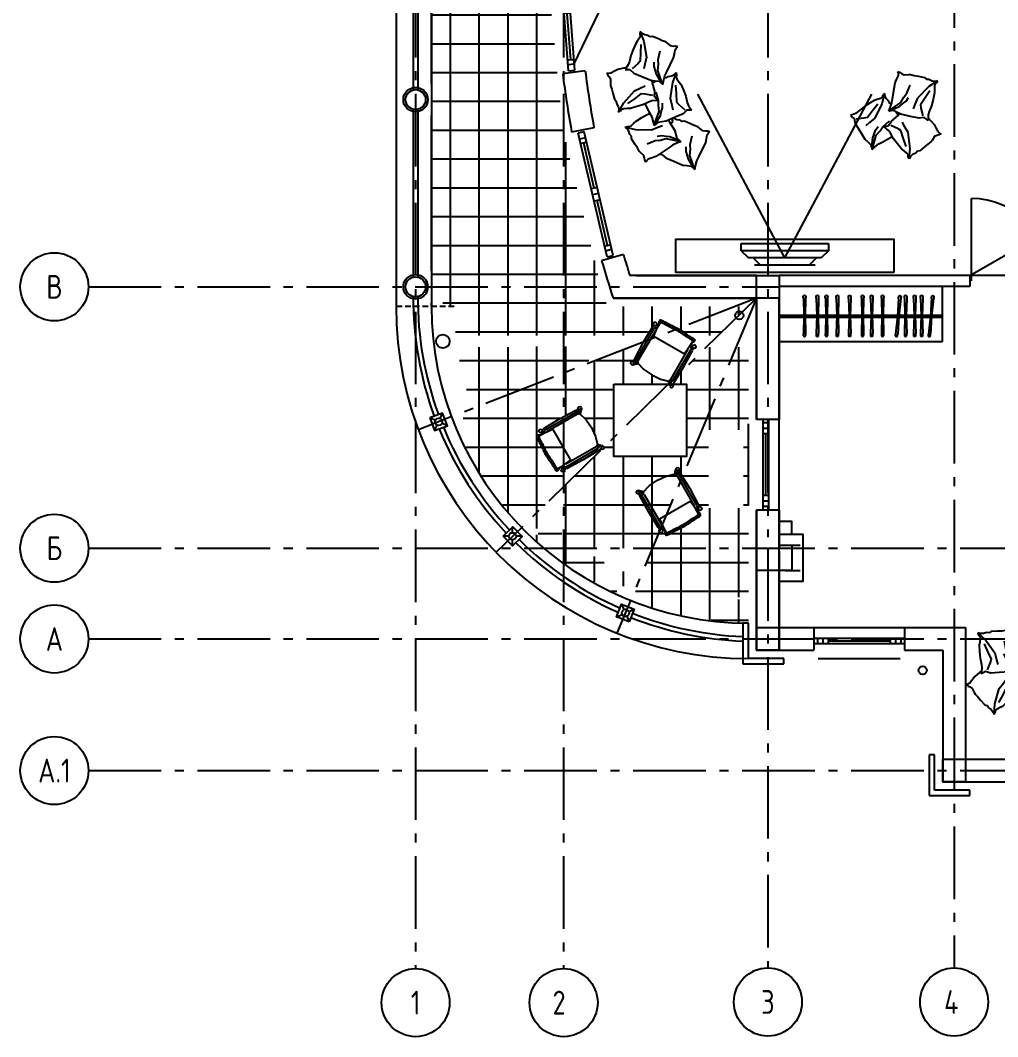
# Model space of a CAD drawing. Extents: x -133165 to 20117, y 15722 to 63536.
# Drawn here: x -93596 to -82833, y 16058 to 27257 of the extents above; entities that cross this region are included whole.
import ezdxf
from ezdxf.enums import TextEntityAlignment as Align

# ---------------------------------------------------------------- set-up
doc = ezdxf.new("R2010")
doc.units = 0
for name, pattern in [('GOST2_303_5', [24, 20, -1.5, 1, -1.5]), ('GOST2_303_6', [12, 8, -1.5, 1, -1.5]), ('HIDDEN', [9.525, 6.35, -3.175])]:
    doc.linetypes.add(name, pattern=pattern)
doc.layers.get('0').update_dxf_attribs({"linetype": 'CONTINUOUS'})
for name, color, linetype in [('AXIS', 7, 'GOST2_303_5'), ('COLUMNS', 170, 'CONTINUOUS'), ('CORNICE', 251, 'CONTINUOUS'), ('FURNITURE', 28, 'CONTINUOUS'), ('HATCH', 8, 'CONTINUOUS'), ('HIDDEN', 9, 'HIDDEN'), ('V', 140, 'CONTINUOUS'), ('WALL', 5, 'CONTINUOUS'), ('WINDOWS', 8, 'CONTINUOUS')]:
    doc.layers.add(name, color=color, linetype=linetype)
doc.styles.add('GOST_2_304', font='CS_Gost2304.shx')

# ---------------------------------------------------------------- blocks, each defined once
blk = doc.blocks.new('KARNIZ-450MM')
at = {"layer": 'CORNICE', "ltscale": 50}
for p, q in [((0, 390), (-60, 390)), ((-60, 390), (-60, -60)), ((0, 0), (0, 390)), ((390, 0), (0, 0)), ((390, -60), (390, 0)), ((-60, -60), (390, -60))]:
    blk.add_line(p, q, dxfattribs=at)
blk = doc.blocks.new('ZIMNISADOKNA')
at = {"layer": 'V', "ltscale": 100}
for p, q in [((0, 0), (66, -15)), ((0, 0), (-317, -1364)), ((66, -15), (-251, -1379)), ((-16, -68), (50, -84)), ((50, -84), (233, -686)), ((6, -125), (-110, -621)), ((-27, -117), (39, -132)), ((-77, -629), (-143, -614)), ((-141, -758), (-257, -1254)), ((-108, -765), (-175, -750)), ((-93, -697), (-159, -682)), ((-235, -1311), (195, -851)), ((-235, -1311), (-302, -1295)), ((-224, -1262), (-290, -1247)), ((-251, -1379), (-317, -1364))]:
    blk.add_line(p, q, dxfattribs=at)
blk = doc.blocks.new('РўР’1')
for p, q in [((10002828, -9212418), (10001025, -9211459)), ((10002668, -9212898), (10002668, -9211938)), ((10002668, -9211938), (10002748, -9211938)), ((10002748, -9211938), (10002748, -9212898)), ((10002748, -9211938), (10002828, -9212018)), ((10002748, -9211938), (10002748, -9212898)), ((10002828, -9212018), (10002828, -9212818)), ((10002828, -9212070), (10002908, -9212150)), ((10002908, -9212083), (10002908, -9212752)), ((10002828, -9212418), (10001025, -9213376)), ((10002828, -9212765), (10002908, -9212685)), ((10002748, -9212898), (10002828, -9212818)), ((10002748, -9212898), (10002668, -9212898))]:
    blk.add_line(p, q)
blk = doc.blocks.new('7')
for p, q in [((34722, 36776), (34660, 36700)), ((34733, 36830), (34722, 36776)), ((34743, 36929), (34731, 36879)), ((34731, 36879), (34733, 36830)), ((34766, 36902), (34743, 36929)), ((34810, 36871), (34766, 36902)), ((34901, 36854), (34810, 36871)), ((34981, 36836), (34901, 36854)), ((35296, 36689), (34981, 36836)), ((34168, 36459), (34268, 36526)), ((34268, 36526), (34268, 36481)), ((34608, 36586), (34566, 36499)), ((34634, 36666), (34608, 36586)), ((34660, 36700), (34634, 36666)), ((35021, 36494), (34832, 36541)), ((35436, 36549), (35263, 36484)), ((35384, 36643), (35296, 36689)), ((35464, 36527), (35347, 36458)), ((35497, 36609), (35384, 36643)), ((35571, 36596), (35436, 36549)), ((35571, 36596), (35464, 36527)), ((35489, 36428), (35500, 36516)), ((35571, 36596), (35497, 36609)), ((35500, 36516), (35571, 36596)), ((33639, 36244), (33695, 36288)), ((33695, 36288), (33829, 36345)), ((33829, 36345), (33961, 36399)), ((33961, 36399), (34096, 36432)), ((34096, 36432), (34168, 36459)), ((34144, 36245), (34257, 36374)), ((34268, 36481), (34270, 36423)), ((34270, 36423), (34347, 36338)), ((34347, 36338), (34424, 36162)), ((34519, 36319), (34488, 36276)), ((34566, 36499), (34511, 36373)), ((34511, 36373), (34519, 36319)), ((34893, 36204), (34962, 36286)), ((34962, 36286), (34909, 36170)), ((34962, 36286), (34935, 36146)), ((34962, 36286), (34986, 36215)), ((35127, 36500), (35021, 36494)), ((35177, 36406), (35078, 36409)), ((35263, 36484), (35127, 36500)), ((35270, 36438), (35177, 36406)), ((35347, 36458), (35270, 36438)), ((35393, 36135), (35476, 36335)), ((35476, 36335), (35489, 36428)), ((32852, 36071), (32790, 35994)), ((32862, 36125), (32852, 36071)), ((32872, 36224), (32860, 36173)), ((32860, 36173), (32862, 36125)), ((32896, 36196), (32872, 36224)), ((32939, 36166), (32896, 36196)), ((33030, 36149), (32939, 36166)), ((33111, 36130), (33030, 36149)), ((33425, 35983), (33111, 36130)), ((33438, 36189), (33489, 36194)), ((33482, 36140), (33438, 36189)), ((33438, 36189), (33655, 36106)), ((33509, 36088), (33482, 36140)), ((33489, 36194), (33538, 36185)), ((33522, 36010), (33509, 36088)), ((33538, 36185), (33575, 36199)), ((33575, 36199), (33639, 36244)), ((33655, 36106), (34003, 36052)), ((33718, 36175), (33901, 36188)), ((33901, 36188), (34088, 36193)), ((34003, 36052), (34154, 36089)), ((34088, 36193), (34144, 36245)), ((34154, 36089), (34257, 36113)), ((34424, 36162), (34510, 35963)), ((34450, 36145), (34438, 36131)), ((34477, 36199), (34450, 36145)), ((34454, 36092), (34459, 36092)), ((34459, 36092), (34507, 36102)), ((34488, 36276), (34477, 36199)), ((34507, 36102), (34544, 36088)), ((34532, 36042), (34718, 36154)), ((34544, 36088), (34574, 36067)), ((34718, 36154), (34808, 36180)), ((34808, 36180), (34893, 36204)), ((34909, 36170), (34858, 36044)), ((34935, 36146), (34897, 35965)), ((34986, 36215), (35037, 36107)), ((35037, 36107), (35094, 36027)), ((35318, 35958), (35393, 36135)), ((32737, 35880), (32695, 35794)), ((32763, 35960), (32737, 35880)), ((32790, 35994), (32763, 35960)), ((33150, 35789), (32962, 35836)), ((33566, 35843), (33393, 35779)), ((33513, 35938), (33425, 35983)), ((33627, 35904), (33513, 35938)), ((33552, 35967), (33522, 36010)), ((33547, 35928), (33552, 35967)), ((33701, 35891), (33566, 35843)), ((33701, 35891), (33594, 35821)), ((33701, 35891), (33627, 35904)), ((33630, 35810), (33701, 35891)), ((34212, 35888), (34113, 35885)), ((34305, 35858), (34212, 35888)), ((34382, 35839), (34305, 35858)), ((34500, 35771), (34382, 35839)), ((34488, 36015), (34532, 36042)), ((34510, 35963), (34524, 35871)), ((34524, 35871), (34536, 35783)), ((34641, 35784), (34603, 35883)), ((34850, 35964), (34832, 35868)), ((34832, 35868), (34849, 35771)), ((34858, 36044), (34850, 35964)), ((34897, 35965), (34932, 35832)), ((35094, 36027), (35286, 35737)), ((35240, 35814), (35242, 35872)), ((35242, 35872), (35318, 35958)), ((32649, 35614), (32618, 35570)), ((32695, 35794), (32640, 35667)), ((32640, 35667), (32649, 35614)), ((33257, 35794), (33150, 35789)), ((33307, 35701), (33208, 35703)), ((33393, 35779), (33257, 35794)), ((33399, 35732), (33307, 35701)), ((33477, 35752), (33399, 35732)), ((33594, 35821), (33477, 35752)), ((33522, 35430), (33606, 35629)), ((33606, 35629), (33619, 35722)), ((33663, 35662), (33609, 35647)), ((33619, 35722), (33630, 35810)), ((33644, 35702), (33622, 35747)), ((33658, 35661), (33644, 35702)), ((33848, 35715), (33663, 35662)), ((33963, 35709), (33848, 35715)), ((34056, 35798), (33869, 35749)), ((33905, 35499), (33933, 35668)), ((34009, 35744), (33963, 35709)), ((34043, 35773), (34009, 35744)), ((34055, 35653), (34043, 35773)), ((34080, 35580), (34055, 35653)), ((34163, 35794), (34056, 35798)), ((34298, 35811), (34163, 35794)), ((34473, 35749), (34298, 35811)), ((34421, 35654), (34334, 35607)), ((34534, 35689), (34421, 35654)), ((34608, 35703), (34473, 35749)), ((34608, 35703), (34500, 35771)), ((34608, 35703), (34534, 35689)), ((34536, 35783), (34608, 35703)), ((34699, 35640), (34641, 35784)), ((34692, 35287), (34699, 35640)), ((34932, 35832), (34942, 35726)), ((34942, 35726), (35017, 35547)), ((35240, 35806), (35240, 35814)), ((35286, 35737), (35316, 35661)), ((35316, 35661), (35346, 35573)), ((32537, 35391), (32753, 35476)), ((32580, 35440), (32537, 35391)), ((32537, 35391), (32588, 35386)), ((32606, 35493), (32580, 35440)), ((32588, 35386), (32637, 35396)), ((32618, 35570), (32606, 35493)), ((32637, 35396), (32674, 35382)), ((32753, 35476), (33100, 35535)), ((32817, 35408), (32999, 35398)), ((32999, 35398), (33187, 35395)), ((33100, 35535), (33252, 35499)), ((33187, 35395), (33243, 35343)), ((33252, 35499), (33355, 35476)), ((33448, 35253), (33522, 35430)), ((33778, 35407), (33731, 35502)), ((33844, 35267), (33778, 35407)), ((33900, 35422), (33905, 35499)), ((34015, 35274), (33900, 35422)), ((34139, 35455), (34080, 35580)), ((34334, 35607), (34117, 35503)), ((34182, 35318), (34139, 35455)), ((34360, 35551), (34337, 35609)), ((34431, 35427), (34360, 35551)), ((34506, 35303), (34431, 35427)), ((35199, 35400), (35169, 35369)), ((35265, 35473), (35199, 35400)), ((35317, 35491), (35265, 35473)), ((35365, 35496), (35317, 35491)), ((35346, 35573), (35383, 35535)), ((35414, 35515), (35365, 35496)), ((35383, 35535), (35414, 35515)), ((32674, 35382), (32738, 35338)), ((32738, 35338), (32795, 35295)), ((32795, 35295), (32930, 35239)), ((32930, 35239), (33062, 35187)), ((33062, 35187), (33198, 35155)), ((33243, 35343), (33358, 35215)), ((33370, 35109), (33371, 35166)), ((33371, 35166), (33448, 35253)), ((34107, 35032), (33844, 35267)), ((34121, 35125), (34015, 35274)), ((34222, 35179), (34182, 35318)), ((34224, 35107), (34222, 35179)), ((34557, 35253), (34506, 35303)), ((34610, 35195), (34557, 35253)), ((34630, 35161), (34610, 35195)), ((34639, 35061), (34692, 35287)), ((34805, 35168), (34730, 35145)), ((34843, 35204), (34805, 35168)), ((34897, 35204), (34843, 35204)), ((35014, 35277), (34897, 35204)), ((35094, 35331), (35014, 35277)), ((35169, 35369), (35094, 35331)), ((33198, 35155), (33270, 35130)), ((33270, 35130), (33371, 35064)), ((33327, 35092), (33373, 34903)), ((33371, 35064), (33370, 35109)), ((34309, 34917), (34107, 35032)), ((34230, 35030), (34224, 35107)), ((34242, 34992), (34230, 35030)), ((34280, 34960), (34242, 34992)), ((34309, 34917), (34280, 34960)), ((34627, 35111), (34630, 35161)), ((34639, 35061), (34627, 35111)), ((34681, 35111), (34639, 35061)), ((34730, 35145), (34681, 35111)), ((33373, 34903), (33409, 34829)), ((33409, 34829), (33452, 34747)), ((33452, 34747), (33456, 34694)), ((33533, 34713), (33581, 34738)), ((33581, 34738), (33679, 34738)), ((33679, 34738), (33723, 34738)), ((33723, 34738), (33801, 34768)), ((33801, 34768), (33895, 34789)), ((33895, 34789), (34028, 34825)), ((34028, 34825), (34065, 34865)), ((34065, 34865), (34118, 34869)), ((34118, 34869), (34186, 34908)), ((34186, 34908), (34244, 34920)), ((34244, 34920), (34309, 34917)), ((33456, 34694), (33449, 34659)), ((33449, 34659), (33496, 34681)), ((33496, 34681), (33533, 34713))]:
    blk.add_line(p, q)
blk = doc.blocks.new('A$C572B1103')
for p, q in [((72, 882), (82, 913)), ((82, 913), (97, 893)), ((82, 913), (101, 799)), ((502, 919), (483, 887)), ((502, 919), (500, 848)), ((502, 919), (516, 857)), ((527, 871), (502, 919)), ((-49, 741), (-10, 797)), ((-10, 797), (15, 808)), ((15, 808), (26, 832)), ((26, 832), (56, 857)), ((56, 857), (72, 882)), ((97, 893), (105, 869)), ((101, 799), (166, 635)), ((105, 869), (121, 857)), ((121, 857), (156, 841)), ((147, 789), (199, 714)), ((156, 841), (190, 828)), ((190, 828), (248, 785)), ((248, 785), (305, 742)), ((410, 807), (324, 723)), ((447, 840), (410, 807)), ((483, 887), (447, 840)), ((500, 848), (500, 755)), ((516, 857), (527, 790)), ((527, 790), (523, 750)), ((566, 851), (527, 871)), ((608, 828), (566, 851)), ((686, 754), (608, 828)), ((-103, 669), (-76, 701)), ((-76, 701), (-49, 741)), ((199, 714), (249, 634)), ((305, 742), (354, 692)), ((354, 692), (383, 668)), ((468, 694), (452, 644)), ((500, 755), (468, 694)), ((521, 701), (503, 655)), ((523, 750), (521, 701)), ((606, 639), (634, 684)), ((755, 688), (686, 754)), ((782, 637), (755, 688)), ((-187, 554), (-169, 572)), ((-169, 572), (-148, 584)), ((-148, 584), (-127, 602)), ((-127, 602), (-111, 649)), ((-111, 649), (-103, 669)), ((166, 635), (221, 580)), ((221, 580), (257, 542)), ((249, 634), (285, 624)), ((285, 624), (370, 608)), ((394, 615), (377, 560)), ((383, 668), (438, 642)), ((418, 630), (394, 615)), ((452, 644), (397, 564)), ((438, 642), (418, 630)), ((528, 402), (562, 575)), ((562, 575), (606, 639)), ((608, 504), (643, 591)), ((643, 591), (677, 608)), ((677, 608), (757, 639)), ((757, 553), (781, 583)), ((781, 583), (830, 618)), ((809, 626), (782, 637)), ((830, 618), (809, 626)), ((-169, 551), (-187, 554)), ((-145, 540), (-169, 551)), ((-114, 506), (-145, 540)), ((-86, 476), (-114, 506)), ((-5, 422), (-86, 476)), ((38, 430), (91, 451)), ((91, 451), (187, 456)), ((187, 456), (296, 461)), ((296, 461), (341, 451)), ((321, 482), (304, 459)), ((319, 480), (336, 467)), ((377, 560), (321, 482)), ((336, 467), (353, 448)), ((341, 451), (385, 441)), ((435, 461), (384, 422)), ((385, 441), (435, 461)), ((435, 461), (389, 406)), ((435, 461), (428, 424)), ((571, 420), (608, 504)), ((670, 443), (718, 496)), ((718, 496), (757, 553)), ((-11, 448), (11, 440)), ((3, 389), (-11, 448)), ((-5, 282), (3, 351)), ((3, 351), (3, 389)), ((11, 440), (38, 430)), ((99, 340), (59, 416)), ((113, 304), (99, 340)), ((174, 317), (181, 369)), ((308, 346), (278, 308)), ((331, 379), (308, 346)), ((389, 406), (329, 335)), ((384, 422), (331, 379)), ((428, 424), (425, 365)), ((425, 365), (431, 315)), ((426, 382), (445, 378)), ((445, 378), (460, 356)), ((460, 356), (494, 337)), ((494, 337), (514, 315)), ((530, 286), (528, 402)), ((545, 334), (558, 349)), ((558, 349), (590, 371)), ((590, 371), (620, 390)), ((620, 390), (670, 443)), ((-4, 210), (-5, 282)), ((77, 87), (164, 240)), ((83, 216), (113, 304)), ((164, 240), (174, 317)), ((278, 308), (262, 262)), ((313, 269), (292, 220)), ((329, 335), (313, 269)), ((431, 315), (446, 142)), ((514, 315), (530, 286)), ((530, 286), (541, 309)), ((541, 309), (545, 334)), ((-1, 138), (-4, 210)), ((10, 104), (-1, 138)), ((56, 128), (83, 216)), ((292, 220), (282, 123)), ((446, 142), (441, 102)), ((0, 0), (77, 87)), ((0, 0), (7, 25)), ((30, 12), (0, 0)), ((7, 25), (20, 46)), ((19, 66), (10, 104)), ((20, 46), (19, 66)), ((60, 15), (30, 12)), ((98, 7), (60, 15)), ((124, 14), (98, 7)), ((148, 1), (124, 14)), ((216, 5), (148, 1)), ((264, 10), (216, 5)), ((306, 9), (264, 10)), ((327, 15), (306, 9)), ((373, 31), (327, 15)), ((400, 27), (373, 31)), ((423, 18), (400, 27)), ((449, 14), (423, 18)), ((441, 102), (433, 56)), ((433, 56), (440, 30)), ((440, 30), (449, 14))]:
    blk.add_line(p, q)
blk = doc.blocks.new('РљР\xa0Р•РЎР›Рћ2')
at = {"linetype": 'CONTINUOUS'}
for p, q in [((26957, -20359), (26957, -20379)), ((26973, -20406), (26958, -20380)), ((26973, -20448), (26973, -20380)), ((27185, -20341), (27175, -20341)), ((27175, -20363), (27185, -20363)), ((27400, -20380), (27384, -20406)), ((27400, -20361), (27400, -20380)), ((26913, -20434), (26930, -20450)), ((26963, -20428), (26942, -20407)), ((26945, -20474), (26946, -20866)), ((26961, -20385), (26960, -20385)), ((26972, -20866), (26972, -20482)), ((26985, -20548), (26973, -20448)), ((27384, -20449), (27375, -20548)), ((27384, -20381), (27384, -20448)), ((27387, -20866), (27387, -20482)), ((27396, -20428), (27417, -20407)), ((27413, -20866), (27414, -20474)), ((27446, -20434), (27429, -20450)), ((26985, -20548), (27375, -20548)), ((26915, -20907), (26928, -20895)), ((26925, -20869), (26931, -20909)), ((26931, -20909), (26937, -20920)), ((26942, -20937), (26959, -20920)), ((26946, -20865), (26955, -20908)), ((26972, -20866), (26955, -20908)), ((26959, -20920), (26966, -20907)), ((26963, -20917), (26984, -20895)), ((26979, -20873), (26966, -20907)), ((27396, -20917), (27375, -20895)), ((27393, -20907), (27379, -20873)), ((27404, -20908), (27387, -20866)), ((27393, -20907), (27400, -20920)), ((27415, -20935), (27400, -20920)), ((27404, -20908), (27413, -20865)), ((27422, -20920), (27428, -20909)), ((27428, -20909), (27434, -20869)), ((27444, -20907), (27431, -20895))]:
    blk.add_line(p, q, dxfattribs=at)
for points in [[(26957, -20359), (26957, -20358), (26958, -20357), (26960, -20356), (26961, -20355), (26963, -20354), (26966, -20354), (26968, -20353), (26970, -20353), (26971, -20353), (26972, -20352), (26974, -20352), (26975, -20352), (26976, -20352), (26977, -20352), (26978, -20352), (26979, -20351), (26981, -20351), (26982, -20351), (26984, -20351), (26985, -20351), (26987, -20351), (26989, -20350), (26990, -20350), (26992, -20350), (27001, -20350), (27011, -20349), (27021, -20349), (27030, -20349), (27040, -20349), (27050, -20349), (27059, -20349), (27069, -20348), (27076, -20348), (27083, -20347), (27090, -20347), (27096, -20346), (27103, -20345), (27110, -20345), (27117, -20344), (27124, -20344), (27140, -20342), (27157, -20342), (27173, -20341), (27190, -20341), (27206, -20342), (27222, -20342), (27239, -20343), (27255, -20345), (27260, -20345), (27265, -20346), (27270, -20346), (27275, -20347), (27281, -20347), (27286, -20348), (27291, -20348), (27296, -20348), (27303, -20349), (27310, -20349), (27318, -20349), (27325, -20350), (27333, -20350), (27340, -20350), (27347, -20350), (27355, -20350), (27359, -20350), (27364, -20350), (27369, -20350), (27373, -20350), (27378, -20351), (27382, -20351), (27387, -20352), (27391, -20354), (27393, -20354), (27394, -20355), (27396, -20356), (27397, -20356), (27398, -20357), (27399, -20358), (27400, -20360), (27400, -20361)], [(26958, -20380), (26957, -20379), (26957, -20377), (26959, -20376), (26960, -20375), (26962, -20374), (26965, -20374), (26968, -20373), (26970, -20372), (26971, -20372), (26972, -20372), (26974, -20372), (26975, -20372), (26976, -20372), (26977, -20371), (26978, -20371), (26979, -20371), (26981, -20371), (26982, -20371), (26984, -20370), (26985, -20370), (26987, -20370), (26989, -20370), (26990, -20370), (26992, -20370), (27001, -20369), (27011, -20369), (27021, -20369), (27030, -20369), (27040, -20368), (27050, -20368), (27059, -20368), (27069, -20368), (27076, -20367), (27083, -20367), (27090, -20366), (27096, -20366), (27103, -20365), (27110, -20364), (27117, -20364), (27124, -20363), (27140, -20362), (27157, -20361), (27173, -20361), (27190, -20361), (27206, -20361), (27222, -20362), (27239, -20363), (27255, -20364), (27260, -20365), (27265, -20365), (27270, -20366), (27275, -20366), (27281, -20367), (27286, -20367), (27291, -20368), (27296, -20368), (27303, -20369), (27310, -20369), (27318, -20369), (27325, -20369), (27333, -20369), (27340, -20369), (27347, -20369), (27355, -20369), (27359, -20369), (27364, -20369), (27369, -20370), (27373, -20370), (27378, -20370), (27382, -20371), (27387, -20372), (27391, -20373), (27393, -20374), (27394, -20375), (27396, -20375), (27397, -20376), (27398, -20377), (27399, -20378), (27400, -20379), (27400, -20380)], [(26973, -20380), (26973, -20380), (26973, -20380), (26973, -20380), (26973, -20380), (26973, -20380), (26973, -20379), (26973, -20379), (26973, -20379), (26973, -20378), (26974, -20378), (26974, -20378), (26975, -20377), (26975, -20377), (26976, -20377), (26976, -20376), (26977, -20376), (26982, -20375), (26986, -20374), (26991, -20373), (26996, -20372), (27001, -20372), (27006, -20371), (27011, -20371), (27016, -20371), (27022, -20371), (27028, -20370), (27034, -20370), (27040, -20370), (27046, -20370), (27052, -20370), (27058, -20370), (27064, -20370), (27072, -20369), (27080, -20369), (27088, -20368), (27096, -20368), (27104, -20367), (27112, -20366), (27120, -20366), (27128, -20365), (27139, -20364), (27151, -20364), (27162, -20364), (27173, -20363), (27184, -20363), (27196, -20364), (27207, -20364), (27218, -20365), (27226, -20365), (27234, -20366), (27242, -20366), (27251, -20367), (27259, -20368), (27267, -20369), (27275, -20369), (27283, -20369), (27291, -20370), (27299, -20370), (27307, -20370), (27315, -20370), (27323, -20370), (27331, -20370), (27339, -20371), (27347, -20371), (27350, -20372), (27353, -20372), (27357, -20372), (27360, -20373), (27364, -20373), (27367, -20374), (27371, -20374), (27374, -20375), (27375, -20375), (27376, -20376), (27378, -20376), (27379, -20377), (27380, -20377), (27381, -20378), (27382, -20378), (27383, -20379), (27383, -20379), (27383, -20379), (27384, -20380), (27384, -20380), (27384, -20380), (27384, -20380), (27384, -20380), (27384, -20380)], [(26942, -20407), (26924, -20404), (26911, -20416), (26913, -20434)], [(26924, -20473), (26919, -20671), (26925, -20869)], [(26973, -20427), (26949, -20432), (26930, -20449), (26924, -20473)], [(26973, -20448), (26953, -20454), (26945, -20474)], [(27435, -20471), (27428, -20448), (27409, -20431), (27384, -20427)], [(27414, -20474), (27411, -20460), (27399, -20450), (27384, -20448)], [(27446, -20434), (27448, -20416), (27435, -20404), (27417, -20407)], [(27434, -20869), (27440, -20671), (27435, -20473)], [(26915, -20907), (26909, -20921), (26915, -20935), (26928, -20941), (26942, -20937)], [(26937, -20920), (26948, -20924), (26959, -20920)], [(26972, -20891), (27074, -20920), (27179, -20929), (27285, -20919), (27387, -20890)], [(27400, -20920), (27411, -20924), (27422, -20920)], [(27417, -20937), (27431, -20941), (27444, -20935), (27449, -20921), (27444, -20907)]]:
    blk.add_lwpolyline(points, dxfattribs=at)
blk = doc.blocks.new('*X177')
at = {"layer": 'HATCH', "linetype": 'CONTINUOUS', "ltscale": 100}
for p, q in [((-86637, 20786), (-86637, 21054)), ((-86821, 20967), (-86338, 20967)), ((-86320, 20705), (-86320, 20961)), ((-86002, 20650), (-86002, 20905)), ((-85685, 20624), (-85685, 20875)), ((-85989, 20649), (-85578, 20649))]:
    blk.add_line(p, q, dxfattribs=at)
blk = doc.blocks.new('*X178')
at = {"layer": 'HATCH', "linetype": 'CONTINUOUS', "ltscale": 100}
for p, q in [((-87907, 21659), (-87907, 21832)), ((-87907, 21510), (-87907, 21588)), ((-87894, 21602), (-87633, 21602)), ((-87631, 21284), (-87613, 21284))]:
    blk.add_line(p, q, dxfattribs=at)
blk = doc.blocks.new('*X179')
at = {"layer": 'HATCH', "linetype": 'CONTINUOUS', "ltscale": 100}
for p, q in [((-87590, 21256), (-87590, 21568)), ((-87613, 21284), (-87165, 21284)), ((-87272, 21071), (-87272, 21349)), ((-86955, 21021), (-86955, 21182)), ((-87093, 20967), (-87028, 20967))]:
    blk.add_line(p, q, dxfattribs=at)
blk = doc.blocks.new('*X180')
at = {"layer": 'HATCH', "linetype": 'CONTINUOUS', "ltscale": 100}
for p, q in [((-88721, 22872), (-88568, 22872)), ((-88542, 22268), (-88542, 22816)), ((-88694, 22554), (-88422, 22554)), ((-88526, 22237), (-88221, 22237)), ((-88225, 21838), (-88225, 22243)), ((-88286, 21919), (-87962, 21919)), ((-87907, 21832), (-87907, 21855))]:
    blk.add_line(p, q, dxfattribs=at)
blk = doc.blocks.new('*X181')
at = {"layer": 'HATCH', "linetype": 'CONTINUOUS', "ltscale": 100}
for p, q in [((-88073, 23189), (-87613, 23189)), ((-87907, 21855), (-87907, 23254)), ((-88225, 22243), (-88225, 23130)), ((-88542, 22816), (-88542, 23007)), ((-88568, 22872), (-87613, 22872)), ((-88422, 22554), (-87613, 22554)), ((-88221, 22237), (-87613, 22237)), ((-87962, 21919), (-87818, 21919))]:
    blk.add_line(p, q, dxfattribs=at)
blk = doc.blocks.new('*X182')
at = {"layer": 'HATCH', "linetype": 'CONTINUOUS', "ltscale": 100}
for p, q in [((-87673, 35572), (-87613, 35572)), ((-87907, 35306), (-87907, 35380)), ((-87907, 24320), (-87907, 35233)), ((-87887, 35254), (-87613, 35254)), ((-88225, 24320), (-88225, 35054)), ((-88313, 34937), (-87613, 34937)), ((-88544, 34619), (-87613, 34619)), ((-88542, 24320), (-88542, 34622)), ((-88712, 34302), (-87613, 34302)), ((-88733, 33984), (-87613, 33984)), ((-88860, 24320), (-88860, 33825)), ((-88945, 33667), (-87613, 33667)), ((-89020, 33349), (-87613, 33349)), ((-89049, 33032), (-87613, 33032)), ((-89068, 32714), (-87613, 32714)), ((-89068, 32397), (-87613, 32397)), ((-89068, 32079), (-87613, 32079)), ((-89068, 31762), (-87613, 31762)), ((-89068, 31444), (-87613, 31444)), ((-89068, 31127), (-87613, 31127)), ((-89068, 30809), (-87622, 30809)), ((-89068, 30492), (-87662, 30492)), ((-89068, 30174), (-87701, 30174)), ((-89068, 29857), (-87741, 29857)), ((-89068, 29539), (-87781, 29539)), ((-89068, 29222), (-87796, 29222)), ((-89068, 28904), (-87803, 28904)), ((-89068, 28587), (-87810, 28587)), ((-89068, 28269), (-87816, 28269)), ((-89068, 27952), (-87814, 27952)), ((-89068, 27634), (-87781, 27634)), ((-89068, 27317), (-87748, 27317)), ((-89068, 26999), (-87715, 26999)), ((-89068, 26682), (-87683, 26682)), ((-89068, 26364), (-87650, 26364)), ((-89068, 26047), (-87617, 26047)), ((-87590, 24320), (-87590, 25914)), ((-89068, 25729), (-87613, 25729)), ((-87613, 25729), (-87545, 25729)), ((-89068, 25412), (-87613, 25412)), ((-87613, 25412), (-87468, 25412)), ((-89068, 25094), (-87613, 25094)), ((-87613, 25094), (-87390, 25094)), ((-89068, 24777), (-87613, 24777)), ((-87613, 24777), (-87313, 24777)), ((-87272, 24320), (-87272, 24609)), ((-89068, 24459), (-87613, 24459)), ((-87613, 24459), (-87236, 24459))]:
    blk.add_line(p, q, dxfattribs=at)
blk = doc.blocks.new('*X228')
at = {"layer": 'HATCH', "linetype": 'CONTINUOUS', "ltscale": 100}
for p, q in [((-88860, 24105), (-88860, 24320)), ((-88542, 23785), (-88542, 24320)), ((-88225, 23785), (-88225, 24320)), ((-87907, 23785), (-87907, 24320)), ((-88943, 24142), (-87613, 24142)), ((-88804, 23824), (-87613, 23824))]:
    blk.add_line(p, q, dxfattribs=at)
blk = doc.blocks.new('*X229')
at = {"layer": 'HATCH', "linetype": 'CONTINUOUS', "ltscale": 100}
for p, q in [((-88542, 23007), (-88542, 23655)), ((-88225, 23130), (-88225, 23655)), ((-87907, 23655), (-87907, 23661)), ((-87590, 23346), (-87590, 23661)), ((-88758, 23507), (-87967, 23507)), ((-87613, 23507), (-87334, 23507)), ((-87907, 23254), (-87907, 23346)), ((-88681, 23189), (-88073, 23189))]:
    blk.add_line(p, q, dxfattribs=at)
blk = doc.blocks.new('*X230')
at = {"layer": 'HATCH', "linetype": 'CONTINUOUS', "ltscale": 100}
for p, q in [((-87590, 23785), (-87590, 24320)), ((-87272, 23785), (-87272, 24320)), ((-87613, 24142), (-87145, 24142)), ((-86955, 23785), (-86955, 24105)), ((-86637, 23870), (-86637, 24105)), ((-86320, 23813), (-86320, 24105)), ((-86002, 23785), (-86002, 24105)), ((-85685, 24003), (-85685, 24105)), ((-87613, 23824), (-86665, 23824)), ((-86337, 23824), (-85868, 23824))]:
    blk.add_line(p, q, dxfattribs=at)
blk = doc.blocks.new('*X231')
at = {"layer": 'HATCH', "linetype": 'CONTINUOUS', "ltscale": 100}
for p, q in [((-87907, 23346), (-87907, 23661)), ((-87590, 23389), (-87590, 23661)), ((-86002, 22960), (-86002, 23655)), ((-87967, 23507), (-87334, 23507)), ((-86193, 23507), (-85775, 23507)), ((-86320, 23249), (-86320, 23383)), ((-86260, 23189), (-85907, 23189)), ((-86260, 22872), (-86039, 22872)), ((-87168, 22554), (-87060, 22554)), ((-86260, 22554), (-86172, 22554)), ((-87272, 21440), (-87272, 22452)), ((-86955, 21440), (-86955, 22449)), ((-86637, 21440), (-86637, 22449)), ((-86320, 22208), (-86320, 22449)), ((-87493, 22237), (-86366, 22237)), ((-86336, 22237), (-86304, 22237)), ((-87590, 21567), (-87590, 22142)), ((-87613, 21919), (-86436, 21919)), ((-87613, 21602), (-86568, 21602))]:
    blk.add_line(p, q, dxfattribs=at)
blk = doc.blocks.new('*X232')
at = {"layer": 'HATCH', "linetype": 'CONTINUOUS', "ltscale": 100}
for p, q in [((-85685, 22745), (-85685, 23655)), ((-85775, 23507), (-85578, 23507)), ((-85907, 23189), (-85578, 23189)), ((-86002, 22745), (-86002, 22960)), ((-86039, 22872), (-85578, 22872)), ((-86172, 22554), (-86019, 22554)), ((-85631, 22554), (-85578, 22554)), ((-86304, 22237), (-86019, 22237)), ((-85631, 22237), (-85578, 22237)), ((-86128, 21919), (-86019, 21919)), ((-86002, 21440), (-86002, 21880)), ((-85685, 21440), (-85685, 21880)), ((-85631, 21919), (-85578, 21919)), ((-86320, 21440), (-86320, 21663)), ((-86568, 21602), (-86496, 21602)), ((-86440, 21602), (-85578, 21602))]:
    blk.add_line(p, q, dxfattribs=at)
blk = doc.blocks.new('*X233')
at = {"layer": 'HATCH', "linetype": 'CONTINUOUS', "ltscale": 100}
for p, q in [((-86637, 21051), (-86637, 21436)), ((-86320, 20953), (-86320, 21440)), ((-86002, 20899), (-86002, 21440)), ((-85685, 20902), (-85685, 21440)), ((-86701, 21284), (-85578, 21284)), ((-86376, 20967), (-85578, 20967))]:
    blk.add_line(p, q, dxfattribs=at)
blk = doc.blocks.new('*X234')
at = {"layer": 'HATCH', "linetype": 'CONTINUOUS', "ltscale": 100}
for p, q in [((-86955, 23249), (-86955, 23624)), ((-87272, 22698), (-87272, 23501)), ((-87257, 23507), (-86841, 23507)), ((-87590, 22902), (-87590, 23377)), ((-86637, 23249), (-86637, 23346)), ((-87613, 23189), (-87060, 23189)), ((-87382, 22872), (-87060, 22872))]:
    blk.add_line(p, q, dxfattribs=at)

msp = doc.modelspace()

# ---------------------------------------------------------------- linework, layer by layer
at = {"layer": 'AXIS', "color": 147, "linetype": 'GOST2_303_6', "ltscale": 100}
for p, q in [((-83313, 37573.2), (-83313, 16815.4)), ((-89243, 37246.2), (-89243, 16808.3)), ((-87613, 37246.2), (-87613, 16808.3)), ((-85363, 37246.2), (-85363, 21560.1)), ((-92846.3, 24320.1), (-85238, 24320.1)), ((-85488, 24195.1), (-89212.3, 22746.3)), ((-85488, 24195.1), (-88354.9, 21395.2)), ((-85488, 24195.1), (-87025.2, 20505.1)), ((-92846.3, 21440.1), (-68638, 21440.1)), ((-85363, 21440.1), (-85363, 16815.4)), ((-92846.3, 20440.1), (-68638, 20440.1)), ((-92846.3, 18990.1), (-68638, 18990.1))]:
    msp.add_line(p, q, dxfattribs=at)
at = {"layer": 'AXIS', "color": 3, "linetype": 'CONTINUOUS', "ltscale": 75}
for centre in [(-93221.3, 24320.1), (-93221.3, 21440.1), (-93221.3, 20440.1), (-93221.3, 18990.1), (-89243, 16433.3), (-87613, 16433.3), (-85363, 16440.4), (-83313, 16440.4)]:
    msp.add_circle(centre, 375, dxfattribs=at)
at = {"layer": 'COLUMNS', "ltscale": 100}
for centre, radius in [((-89243, 26382.6), 135), ((-89243, 26382.6), 110), ((-89243, 24320.1), 135), ((-89243, 24320.1), 110)]:
    msp.add_circle(centre, radius, dxfattribs=at)
at = {"layer": 'FURNITURE', "ltscale": 100}
for p, q in [((-83438.5, 23717.4), (-83438.5, 24317.4)), ((-84972.2, 24195.5), (-84967.2, 24000.5)), ((-84972.2, 24195.5), (-84967.2, 24000.5)), ((-84948.2, 24195.5), (-84953.2, 24000.5)), ((-84948.2, 24195.5), (-84953.2, 24000.5)), ((-84830.3, 24195.5), (-84825.3, 24000.5)), ((-84806.3, 24195.5), (-84811.3, 24000.5)), ((-84730.3, 24195.5), (-84725.3, 24000.5)), ((-84706.3, 24195.5), (-84711.3, 24000.5)), ((-84610.1, 24195.5), (-84605.1, 24000.5)), ((-84610.1, 24195.5), (-84605.1, 24000.5)), ((-84586.1, 24195.5), (-84591.1, 24000.5)), ((-84586.1, 24195.5), (-84591.1, 24000.5)), ((-84474.5, 24195.5), (-84469.5, 24000.5)), ((-84474.5, 24195.5), (-84469.5, 24000.5)), ((-84450.5, 24195.5), (-84455.5, 24000.5)), ((-84450.5, 24195.5), (-84455.5, 24000.5)), ((-84332.6, 24195.5), (-84327.6, 24000.5)), ((-84308.6, 24195.5), (-84313.6, 24000.5)), ((-84232.6, 24195.5), (-84227.6, 24000.5)), ((-84208.6, 24195.5), (-84213.6, 24000.5)), ((-84112.4, 24195.5), (-84107.4, 24000.5)), ((-84112.4, 24195.5), (-84107.4, 24000.5)), ((-84088.4, 24195.5), (-84093.4, 24000.5)), ((-84088.4, 24195.5), (-84093.4, 24000.5)), ((-83923.8, 24192.7), (-83935.8, 23998)), ((-83899.9, 24190.6), (-83921.9, 23996.7)), ((-83858.9, 24195.5), (-83853.9, 24000.5)), ((-83834.9, 24195.5), (-83839.9, 24000.5)), ((-83758.9, 24195.5), (-83753.9, 24000.5)), ((-83734.9, 24195.5), (-83739.9, 24000.5)), ((-83681.9, 24195.5), (-83676.9, 24000.5)), ((-83681.9, 24195.5), (-83676.9, 24000.5)), ((-83657.9, 24195.5), (-83662.9, 24000.5)), ((-83657.9, 24195.5), (-83662.9, 24000.5)), ((-83562.3, 24192.7), (-83574.3, 23998)), ((-83538.4, 24190.6), (-83560.4, 23996.7)), ((-85238, 24006.7), (-83438.5, 24006.9)), ((-85238, 23986.7), (-83438.5, 23986.9)), ((-84967.2, 24000.5), (-84972.2, 23805.5)), ((-84967.2, 24000.5), (-84972.2, 23805.5)), ((-84953.2, 24000.5), (-84948.2, 23805.5)), ((-84953.2, 24000.5), (-84948.2, 23805.5)), ((-84825.3, 24000.5), (-84830.3, 23805.5)), ((-84811.3, 24000.5), (-84806.3, 23805.5)), ((-84725.3, 24000.5), (-84730.3, 23805.5)), ((-84711.3, 24000.5), (-84706.3, 23805.5)), ((-84605.1, 24000.5), (-84610.1, 23805.5)), ((-84605.1, 24000.5), (-84610.1, 23805.5)), ((-84591.1, 24000.5), (-84586.1, 23805.5)), ((-84591.1, 24000.5), (-84586.1, 23805.5)), ((-84469.5, 24000.5), (-84474.5, 23805.5)), ((-84469.5, 24000.5), (-84474.5, 23805.5)), ((-84455.5, 24000.5), (-84450.5, 23805.5)), ((-84455.5, 24000.5), (-84450.5, 23805.5)), ((-84327.6, 24000.5), (-84332.6, 23805.5)), ((-84313.6, 24000.5), (-84308.6, 23805.5)), ((-84227.6, 24000.5), (-84232.6, 23805.5)), ((-84213.6, 24000.5), (-84208.6, 23805.5)), ((-84107.4, 24000.5), (-84112.4, 23805.5)), ((-84107.4, 24000.5), (-84112.4, 23805.5)), ((-84093.4, 24000.5), (-84088.4, 23805.5)), ((-84093.4, 24000.5), (-84088.4, 23805.5)), ((-83935.8, 23998), (-83957.8, 23804.1)), ((-83921.9, 23996.7), (-83933.9, 23802)), ((-83853.9, 24000.5), (-83858.9, 23805.5)), ((-83839.9, 24000.5), (-83834.9, 23805.5)), ((-83753.9, 24000.5), (-83758.9, 23805.5)), ((-83739.9, 24000.5), (-83734.9, 23805.5)), ((-83676.9, 24000.5), (-83681.9, 23805.5)), ((-83676.9, 24000.5), (-83681.9, 23805.5)), ((-83662.9, 24000.5), (-83657.9, 23805.5)), ((-83662.9, 24000.5), (-83657.9, 23805.5)), ((-83574.3, 23998), (-83596.3, 23804.1)), ((-83560.4, 23996.7), (-83572.4, 23802)), ((-85238, 23717.4), (-83438.5, 23717.4))]:
    msp.add_line(p, q, dxfattribs=at)
for points in [[(-83977.3, 24476.7), (-86377.3, 24477.7), (-86377.3, 24843.5), (-83977.3, 24843.5)], [(-87059.8, 23249.4), (-86259.8, 23249.4), (-86259.8, 22449.4), (-87059.8, 22449.4)]]:
    msp.add_lwpolyline(points, close=True, dxfattribs=at)
for points in [[(-84960.2, 24003.1, -1), (-84960.2, 23997.9, -1)], [(-84960.2, 24003.1, -1), (-84960.2, 23997.9, -1)], [(-84818.3, 24003.1, -1), (-84818.3, 23997.9, -1)], [(-84718.3, 24003.1, -1), (-84718.3, 23997.9, -1)], [(-84598.1, 24003.1, -1), (-84598.1, 23997.9, -1)], [(-84598.1, 24003.1, -1), (-84598.1, 23997.9, -1)], [(-84462.5, 24003.1, -1), (-84462.5, 23997.9, -1)], [(-84462.5, 24003.1, -1), (-84462.5, 23997.9, -1)], [(-84320.6, 24003.1, -1), (-84320.6, 23997.9, -1)], [(-84220.6, 24003.1, -1), (-84220.6, 23997.9, -1)], [(-84100.4, 24003.1, -1), (-84100.4, 23997.9, -1)], [(-84100.4, 24003.1, -1), (-84100.4, 23997.9, -1)], [(-83928.6, 24000, -1), (-83929.1, 23994.7, -1)], [(-83846.9, 24003.1, -1), (-83846.9, 23997.9, -1)], [(-83746.9, 24003.1, -1), (-83746.9, 23997.9, -1)], [(-83669.9, 24003.1, -1), (-83669.9, 23997.9, -1)], [(-83669.9, 24003.1, -1), (-83669.9, 23997.9, -1)], [(-83567.1, 24000, -1), (-83567.6, 23994.7, -1)]]:
    msp.add_lwpolyline(points, format="xyb", close=True, dxfattribs=at)
for points in [[(-84972.2, 24195.5), (-84974, 24208.4), (-84976.6, 24227.4), (-84943.8, 24227.4), (-84946.4, 24208.4), (-84948.2, 24195.5)], [(-84972.2, 24195.5), (-84974, 24208.4), (-84976.6, 24227.4), (-84943.8, 24227.4), (-84946.4, 24208.4), (-84948.2, 24195.5)], [(-84830.3, 24195.5), (-84832.1, 24208.4), (-84834.7, 24227.4), (-84801.9, 24227.4), (-84804.5, 24208.4), (-84806.3, 24195.5)], [(-84730.3, 24195.5), (-84732.1, 24208.4), (-84734.7, 24227.4), (-84701.9, 24227.4), (-84704.5, 24208.4), (-84706.3, 24195.5)], [(-84610.1, 24195.5), (-84611.9, 24208.4), (-84614.5, 24227.4), (-84581.7, 24227.4), (-84584.3, 24208.4), (-84586.1, 24195.5)], [(-84610.1, 24195.5), (-84611.9, 24208.4), (-84614.5, 24227.4), (-84581.7, 24227.4), (-84584.3, 24208.4), (-84586.1, 24195.5)], [(-84474.5, 24195.5), (-84476.3, 24208.4), (-84478.9, 24227.4), (-84446.1, 24227.4), (-84448.7, 24208.4), (-84450.5, 24195.5)], [(-84474.5, 24195.5), (-84476.3, 24208.4), (-84478.9, 24227.4), (-84446.1, 24227.4), (-84448.7, 24208.4), (-84450.5, 24195.5)], [(-84332.6, 24195.5), (-84334.4, 24208.4), (-84337, 24227.4), (-84304.2, 24227.4), (-84306.8, 24208.4), (-84308.6, 24195.5)], [(-84232.6, 24195.5), (-84234.4, 24208.4), (-84237, 24227.4), (-84204.2, 24227.4), (-84206.8, 24208.4), (-84208.6, 24195.5)], [(-84112.4, 24195.5), (-84114.2, 24208.4), (-84116.8, 24227.4), (-84084, 24227.4), (-84086.6, 24208.4), (-84088.4, 24195.5)], [(-84112.4, 24195.5), (-84114.2, 24208.4), (-84116.8, 24227.4), (-84084, 24227.4), (-84086.6, 24208.4), (-84088.4, 24195.5)], [(-83923.8, 24192.7), (-83924.5, 24205.7), (-83925.4, 24224.8), (-83892.8, 24221.9), (-83897, 24203.3), (-83899.9, 24190.6)], [(-83858.9, 24195.5), (-83860.7, 24208.4), (-83863.3, 24227.4), (-83830.5, 24227.4), (-83833.1, 24208.4), (-83834.9, 24195.5)], [(-83758.9, 24195.5), (-83760.7, 24208.4), (-83763.3, 24227.4), (-83730.5, 24227.4), (-83733.1, 24208.4), (-83734.9, 24195.5)], [(-83681.9, 24195.5), (-83683.7, 24208.4), (-83686.2, 24227.4), (-83653.5, 24227.4), (-83656.1, 24208.4), (-83657.9, 24195.5)], [(-83681.9, 24195.5), (-83683.7, 24208.4), (-83686.2, 24227.4), (-83653.5, 24227.4), (-83656.1, 24208.4), (-83657.9, 24195.5)], [(-83562.3, 24192.7), (-83562.9, 24205.7), (-83563.9, 24224.8), (-83531.3, 24221.9), (-83535.5, 24203.3), (-83538.4, 24190.6)], [(-84972.2, 23805.5), (-84974, 23792.5), (-84976.6, 23773.6), (-84943.8, 23773.6), (-84946.4, 23792.5), (-84948.2, 23805.5)], [(-84972.2, 23805.5), (-84974, 23792.5), (-84976.6, 23773.6), (-84943.8, 23773.6), (-84946.4, 23792.5), (-84948.2, 23805.5)], [(-84830.3, 23805.5), (-84832.1, 23792.5), (-84834.7, 23773.6), (-84801.9, 23773.6), (-84804.5, 23792.5), (-84806.3, 23805.5)], [(-84730.3, 23805.5), (-84732.1, 23792.5), (-84734.7, 23773.6), (-84701.9, 23773.6), (-84704.5, 23792.5), (-84706.3, 23805.5)], [(-84610.1, 23805.5), (-84611.9, 23792.5), (-84614.5, 23773.6), (-84581.7, 23773.6), (-84584.3, 23792.5), (-84586.1, 23805.5)], [(-84610.1, 23805.5), (-84611.9, 23792.5), (-84614.5, 23773.6), (-84581.7, 23773.6), (-84584.3, 23792.5), (-84586.1, 23805.5)], [(-84474.5, 23805.5), (-84476.3, 23792.5), (-84478.9, 23773.6), (-84446.1, 23773.6), (-84448.7, 23792.5), (-84450.5, 23805.5)], [(-84474.5, 23805.5), (-84476.3, 23792.5), (-84478.9, 23773.6), (-84446.1, 23773.6), (-84448.7, 23792.5), (-84450.5, 23805.5)], [(-84332.6, 23805.5), (-84334.4, 23792.5), (-84337, 23773.6), (-84304.2, 23773.6), (-84306.8, 23792.5), (-84308.6, 23805.5)], [(-84232.6, 23805.5), (-84234.4, 23792.5), (-84237, 23773.6), (-84204.2, 23773.6), (-84206.8, 23792.5), (-84208.6, 23805.5)], [(-84112.4, 23805.5), (-84114.2, 23792.5), (-84116.8, 23773.6), (-84084, 23773.6), (-84086.6, 23792.5), (-84088.4, 23805.5)], [(-84112.4, 23805.5), (-84114.2, 23792.5), (-84116.8, 23773.6), (-84084, 23773.6), (-84086.6, 23792.5), (-84088.4, 23805.5)], [(-83957.8, 23804.1), (-83960.7, 23791.4), (-83964.9, 23772.8), (-83932.3, 23769.9), (-83933.3, 23789), (-83933.9, 23802)], [(-83858.9, 23805.5), (-83860.7, 23792.5), (-83863.3, 23773.6), (-83830.5, 23773.6), (-83833.1, 23792.5), (-83834.9, 23805.5)], [(-83758.9, 23805.5), (-83760.7, 23792.5), (-83763.3, 23773.6), (-83730.5, 23773.6), (-83733.1, 23792.5), (-83734.9, 23805.5)], [(-83681.9, 23805.5), (-83683.7, 23792.5), (-83686.2, 23773.6), (-83653.5, 23773.6), (-83656.1, 23792.5), (-83657.9, 23805.5)], [(-83681.9, 23805.5), (-83683.7, 23792.5), (-83686.2, 23773.6), (-83653.5, 23773.6), (-83656.1, 23792.5), (-83657.9, 23805.5)], [(-83596.3, 23804.1), (-83599.2, 23791.4), (-83603.4, 23772.8), (-83570.8, 23769.9), (-83571.7, 23789), (-83572.4, 23802)]]:
    msp.add_open_spline(points, degree=3, knots=[0, 0, 0, 0, 30.4138127, 44.4138127, 74.8276253, 74.8276253, 74.8276253, 74.8276253], dxfattribs=at)
at = {"layer": 'HATCH', "ltscale": 100}
for p, q in [((-83120.7, 24385.1), (-83120.7, 25295.1)), ((-83138, 24445.1), (-82377.2, 24884.3))]:
    msp.add_line(p, q, dxfattribs=at)
at = {"layer": 'HIDDEN', "linetype": 'HIDDEN', "ltscale": 10}
msp.add_line((-88818, 24105.1), (-89458, 24105.1), dxfattribs=at)
at = {"layer": 'HIDDEN', "color": 147, "linetype": 'HIDDEN', "ltscale": 25}
for p, q in [((-85168.4, 21475.1), (-84955.3, 21475.1)), ((-85168.4, 21195.1), (-84955.3, 21195.1))]:
    msp.add_line(p, q, dxfattribs=at)
at = {"layer": 'V', "ltscale": 100}
for p, q in [((-87386.3, 26029.2), (-87452.5, 26013.8)), ((-87135.1, 24650.3), (-87452.5, 26013.8)), ((-87068.8, 24665.7), (-87386.3, 26029.2)), ((-87370.4, 25961.1), (-87436.7, 25945.6)), ((-87359.1, 25912.4), (-87425.3, 25896.9)), ((-87276.6, 25407.9), (-87392.2, 25904.7)), ((-87243.4, 25415.6), (-87309.7, 25400.2)), ((-87227.6, 25347.5), (-87293.8, 25332.1)), ((-87211.7, 25279.3), (-87277.9, 25263.9)), ((-87129.2, 24774.9), (-87244.8, 25271.6)), ((-87162.3, 24767.2), (-87096, 24782.6)), ((-87150.9, 24718.5), (-87084.7, 24733.9)), ((-87135.1, 24650.3), (-87068.8, 24665.7)), ((-85418, 22860.1), (-85418, 21860.1)), ((-85358, 22860.1), (-85358, 21860.1)), ((-85358, 22820.1), (-85418, 22820.1)), ((-85358, 22760.1), (-85418, 22760.1)), ((-85358, 22700.1), (-85418, 22700.1)), ((-85388, 22700.1), (-85388, 22020.1)), ((-85358, 22020.1), (-85418, 22020.1)), ((-85358, 21960.1), (-85418, 21960.1)), ((-85358, 21900.1), (-85418, 21900.1)), ((-83858, 20445.1), (-84858, 20445.1)), ((-83858, 20385.1), (-84858, 20385.1)), ((-84818, 20445.1), (-84818, 20385.1)), ((-84758, 20445.1), (-84758, 20385.1)), ((-84698, 20445.1), (-84698, 20385.1)), ((-84018, 20415.1), (-84698, 20415.1)), ((-84018, 20445.1), (-84018, 20385.1)), ((-83958, 20445.1), (-83958, 20385.1)), ((-83898, 20445.1), (-83898, 20385.1))]:
    msp.add_line(p, q, dxfattribs=at)
at = {"layer": 'WALL', "color": 4, "ltscale": 100}
for p, q in [((-89458, 32785.1), (-89458, 24105.1)), ((-89068, 32785.1), (-89068, 24105.1)), ((-89068, 24105.1), (-89068, 24145.1)), ((-89026.1, 22849.4), (-89086.2, 22876.8)), ((-88973.1, 22869.2), (-88945.7, 22929.4)), ((-85238, 21860.1), (-85238, 22860.1)), ((-89033.7, 22736.3), (-89006.3, 22796.4)), ((-88893.2, 22788.9), (-88953.3, 22816.3)), ((-85578, 21910.1), (-85578, 22810.1)), ((-88175.5, 21611.4), (-88175.5, 21677.5)), ((-88215.5, 21571.4), (-88281.5, 21571.4)), ((-88175.5, 21465.3), (-88175.5, 21531.4)), ((-88069.4, 21571.4), (-88135.5, 21571.4)), ((-86974.3, 20824.6), (-86948.4, 20763.8)), ((-86895.9, 20742.7), (-86835.2, 20768.7)), ((-87030.3, 20685.4), (-86969.5, 20711.4)), ((-86917, 20690.3), (-86891.1, 20629.5)), ((-84858, 20565.1), (-83858, 20565.1)), ((-84808, 20225.1), (-83908, 20225.1))]:
    msp.add_line(p, q, dxfattribs=at)
at = {"layer": 'WALL', "color": 5, "ltscale": 100}
for p, q in [((-87375.3, 26700), (-87623.2, 26668.2)), ((-87278.5, 26070.2), (-87524.5, 26026)), ((-86954, 24676.6), (-87194.3, 24607.5)), ((-85488, 24445.1), (-86884.8, 24445.1)), ((-86813, 24445.1), (-85238, 24445.1)), ((-83308, 24445.1), (-85238, 24445.1)), ((-83120.7, 24445.1), (-85238, 24445.1)), ((-85238, 24445.1), (-85238, 22860.1)), ((-83138, 24445.1), (-83138, 24325.1)), ((-83138, 24325.1), (-85238, 24325.1)), ((-85488, 24195.1), (-87068, 24195.1)), ((-87063, 24195.1), (-85488, 24195.1)), ((-85488, 22860.1), (-85488, 24195.1)), ((-85488, 22860.1), (-85488, 24195.1)), ((-85488, 24195.1), (-85488, 22860.1)), ((-85238, 22860.1), (-85238, 24195.1)), ((-85238, 22860.1), (-85238, 24195.1)), ((-85238, 22860.1), (-85488, 22860.1)), ((-85488, 20315.1), (-85488, 21860.1)), ((-85488, 20315.1), (-85488, 21860.1)), ((-85488, 21860.1), (-85488, 20565.1)), ((-85238, 21860.1), (-85488, 21860.1)), ((-85238, 21445.1), (-85238, 21860.1)), ((-85238, 21445.1), (-85238, 21860.1)), ((-85238, 21860.1), (-85238, 21445.1)), ((-85238, 21408.2), (-85238, 20565.1)), ((-85488, 20315.1), (-85488, 20945.1)), ((-85238, 20565.1), (-85238, 20925.1)), ((-85238, 20565.1), (-85238, 20925.1)), ((-85238, 20565.1), (-84858, 20565.1)), ((-85238, 20565.1), (-84858, 20565.1)), ((-84858, 20565.1), (-84858, 20315.1)), ((-84858, 20565.1), (-84858, 20315.1)), ((-83858, 20565.1), (-83188, 20565.1)), ((-83858, 20565.1), (-83858, 20315.1)), ((-83188, 20565.1), (-83188, 19115.1)), ((-85488, 20315.1), (-84858, 20315.1)), ((-85488, 20315.1), (-84858, 20315.1)), ((-83858, 20315.1), (-83438, 20315.1)), ((-83438, 20315.1), (-83438, 18865.1)), ((-83188, 19115.1), (-82148, 19115.1)), ((-83438, 18865.1), (-82148, 18865.1))]:
    msp.add_line(p, q, dxfattribs=at)
at = {"layer": 'WALL', "color": 4, "ltscale": 100}
for points in [[(-89268, 26489.7), (-89268, 28337.9)], [(-89218, 28337.9), (-89218, 26489.7)], [(-89068, 26557.6), (-89068, 28270.1)], [(-89268, 24427.2), (-89268, 26275.4)], [(-89218, 26275.4), (-89218, 24427.2)], [(-89068, 24495.1), (-89068, 26207.6)]]:
    msp.add_lwpolyline(points, dxfattribs=at)
at = {"layer": 'WALL', "color": 5, "ltscale": 100}
for points in [[(-85488, 24445.1), (-85238, 24445.1), (-85238, 24195.1), (-85488, 24195.1)], [(-85238, 21595.1), (-85098, 21595.1), (-85098, 21735.1), (-85238, 21735.1)], [(-85238, 21475.1), (-85098, 21475.1), (-85098, 21195.1), (-85238, 21195.1)], [(-85488, 20315.1), (-85238, 20315.1), (-85238, 21195.1), (-85488, 21195.1)], [(-85488, 20565.1), (-85238, 20565.1), (-85238, 20315.1), (-85488, 20315.1)], [(-85488, 20565.1), (-85238, 20565.1), (-85238, 20315.1), (-85488, 20315.1)], [(-85488, 20565.1), (-85238, 20565.1), (-85238, 20315.1), (-85488, 20315.1)], [(-83438, 19115.1), (-83188, 19115.1), (-83188, 18865.1), (-83438, 18865.1)]]:
    msp.add_lwpolyline(points, close=True, dxfattribs=at)
at = {"layer": 'WALL', "color": 4, "ltscale": 100}
for points in [[(-89086.2, 22876.8), (-89033.7, 22736.3), (-88893.2, 22788.9), (-88945.7, 22929.4)], [(-88280.2, 21572.7), (-88175.5, 21465.3), (-88068.1, 21570.1), (-88172.9, 21677.4)], [(-86891.1, 20629.5), (-87030.3, 20685.4), (-86974.3, 20824.6), (-86835.2, 20768.7)]]:
    msp.add_lwpolyline(points, close=True, dxfattribs=at)
at = {"layer": 'WALL', "color": 5, "ltscale": 100}
msp.add_lwpolyline([(-85238, 21595.1), (-84978, 21595.1), (-84978, 21075.1), (-85238, 21075.1)], dxfattribs=at)
for centre, radius in [((-85678, 24005.1), 45), ((-88943, 23720.1), 75), ((-83658, 20095.1), 45)]:
    msp.add_circle(centre, radius, dxfattribs=at)
at = {"layer": 'WALL', "color": 4, "ltscale": 100}
for centre in [(-88989.7, 22832.8), (-88175.5, 21571.4), (-86932.7, 20727)]:
    msp.add_circle(centre, 40, dxfattribs=at)
at = {"layer": 'WALL', "color": 5, "ltscale": 100}
for radius, start, end in [(13814.5, 187.38997, 190.08509), (13564.5, 187.39175, 190.08331), (13564.5, 196.1301, 197.15081), (13814.5, 196.12833, 197.91756)]:
    msp.add_arc((-73923.5, 28445.1), radius, start, end, dxfattribs=at)
at = {"layer": 'WALL', "color": 4, "ltscale": 100}
for centre, radius, start, end in [((-85488, 24195.1), 3781.1, 179.72531, 200.11552), ((-85488, 24195.1), 3731.1, 179.72911, 200.11037), ((-85578, 24105.1), 3880, 180, 270), ((-85578, 24105.1), 3490, 180, 270), ((-85488, 24195.1), 3781.1, 202.38885, 223.18895), ((-85488, 24195.1), 3731.1, 202.41418, 223.17406), ((-85488, 24195.1), 3731.1, 225.47766, 246.22724), ((-85488, 24195.1), 3781.1, 225.46209, 246.25201), ((-85488, 24195.1), 3731.1, 248.53102, 267.69593), ((-85488, 24195.1), 3781.1, 248.52532, 267.72641)]:
    msp.add_arc(centre, radius, start, end, dxfattribs=at)
at = {"layer": 'WINDOWS', "ltscale": 100}
msp.add_line((-82228, 24445.1), (-83120.7, 24445.1), dxfattribs=at)
msp.add_arc((-83138, 24385.1), 910, 3.78049, 88.90939, dxfattribs=at)

# ---------------------------------------------------------------- block references
at = {"layer": 'CORNICE'}
for p in [(-85578, 20225.1), (-83528, 18775.1)]:
    msp.add_blockref('KARNIZ-450MM', p, dxfattribs=at)
at = {"layer": 'FURNITURE', "ltscale": 100, "yscale": 0.5, "zscale": 0.5}
for p, xscale, rotation in [((-104466.6, 43400.1), 0.5, 270), ((-106119.9, 27264), 0.49999999998675915, 296.26993376336014)]:
    msp.add_blockref('7', p, dxfattribs=dict(at, xscale=xscale, rotation=rotation))
at = {"layer": 'FURNITURE', "ltscale": 100}
for name, p, rotation in [('A$C572B1103', (-83493.6, 26589.7), 165.0000000008689), ('РўР’1', (9127240.4, 10027466.3), 270), ('РљР\xa0Р•РЎР›Рћ2', (-99716.5, 55063.4), 329.99999999975904)]:
    msp.add_blockref(name, p, dxfattribs=dict(at, rotation=rotation))
at = {"layer": 'FURNITURE', "ltscale": 100, "xscale": -1}
for p, rotation in [((-119019.8, 35842.4), 119.99999999994114), ((-99652.8, -9524), 210.000000000241)]:
    msp.add_blockref('РљР\xa0Р•РЎР›Рћ2', p, dxfattribs=dict(at, rotation=rotation))
at = {"layer": 'HATCH', "ltscale": 100}
for name in ['*X182', '*X228', '*X230', '*X229', '*X231', '*X232', '*X234', '*X181', '*X180', '*X178', '*X179', '*X233', '*X177']:
    msp.add_blockref(name, (0, 0), dxfattribs=at)
at = {"layer": 'V', "xscale": -1, "rotation": 171.2616447581845}
msp.add_blockref('ZIMNISADOKNA', (-87558.2, 26701.5), dxfattribs=at)

# ---------------------------------------------------------------- texts
at = {"layer": 'AXIS', "color": 3, "linetype": 'CONTINUOUS', "ltscale": 75, "style": 'GOST_2_304'}
for s, p in [('В', (-93221.3, 24320.1)), ('Б', (-93221.3, 21440.1)), ('А', (-93221.3, 20440.1)), ('А.1', (-93221.3, 18990.1)), ('1', (-89243, 16433.3)), ('2', (-87663, 16433.3)), ('3', (-85363, 16440.4)), ('4', (-83343, 16440.4))]:
    msp.add_text(s, height=262.5, dxfattribs=at).set_placement(p, align=Align.MIDDLE_CENTER)

doc.saveas('drawing.dxf')
